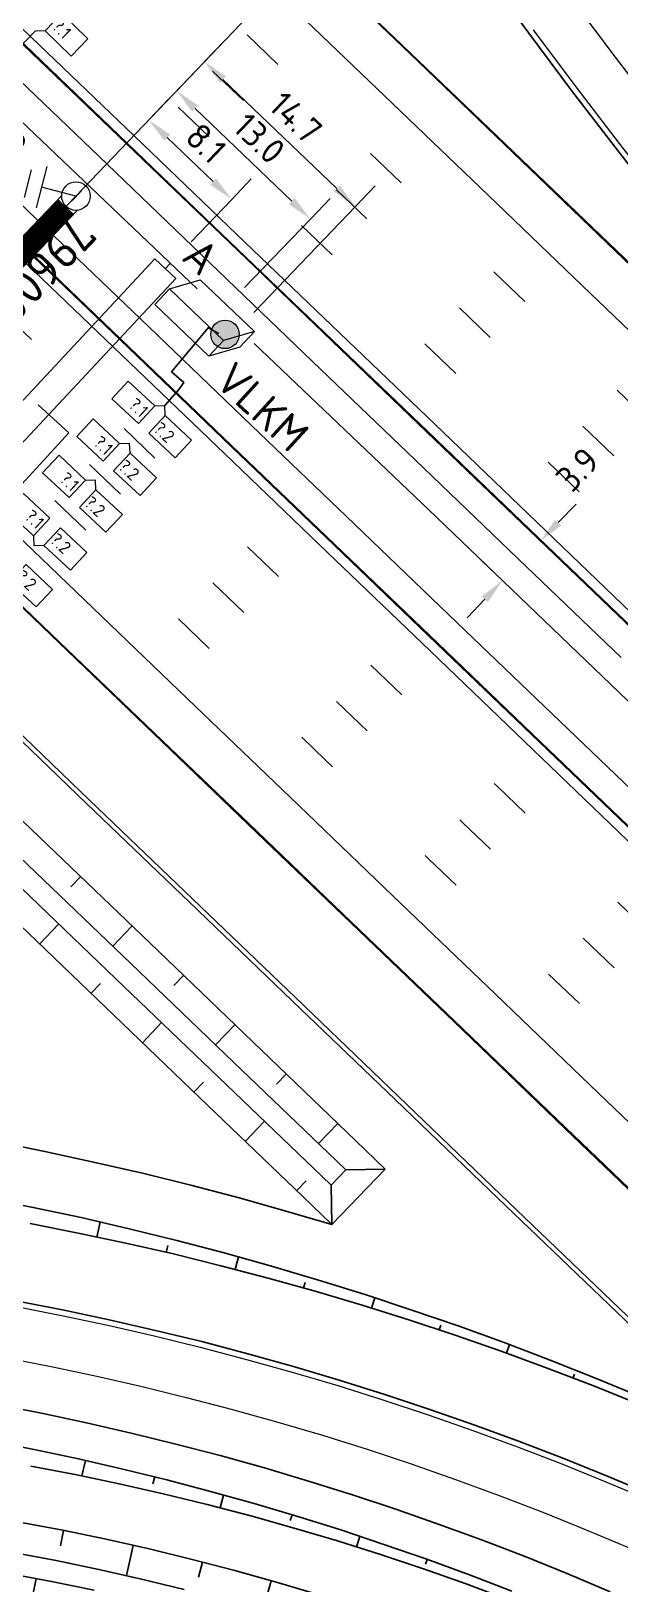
# Model space of a CAD drawing. Header units: metres. Extents: x 134219 to 139178, y 438661 to 444352.
# Drawn here: x 138586 to 138627.3, y 439096.6 to 439205.5 of the extents above; entities that cross this region are included whole.
import ezdxf
from ezdxf.enums import TextEntityAlignment as Align

# ---------------------------------------------------------------- set-up
doc = ezdxf.new("R2010")
doc.units = ezdxf.units.M
doc.linetypes.add('13strp', pattern=[4, 1, -3])
doc.linetypes.add('39strp', pattern=[12, 3, -9])
doc.layers.get('DEFPOINTS').update_dxf_attribs({"color": 193})
for name, color, linetype, lineweight in [('N-WE-KL-DATA-T18', 1, 'Continuous', 18), ('N-WE-KL-DATA-T25', 7, 'Continuous', 25), ('N-WE-KL-DATA_GLASVEZEL_HULPSTUK-S', 90, 'Continuous', 25), ('N-WE-KL-ET_AARDING-S', 7, 'Continuous', 25), ('N-WE-KL-ET_AARDING_AARDELECTRODE-T18', 10, 'Continuous', 18), ('N-WE-KL-ET_AARDING_AARDELECTRODE-T25', 7, 'Continuous', 25), ('N-WE-KL-ET_HULPSTUK_MOF-S', 10, 'Continuous', 25), ('N-WE-KL-ET_LS_HULPSTUK_MOF-T18', 10, 'Continuous', 18), ('N-WE-KL-ET_LS_HULPSTUK_MOF-T25', 7, 'Continuous', 25), ('N-WE-KL-ET_LS_OV_KABEL-G', 10, 'KL-LS-OV-N', 35), ('N-WE-KL-ET_LS_OV_KABEL-M', 7, 'Continuous', 18), ('N-WE-KL-ET_MANTELBUIS-G', 10, 'Continuous', 35), ('N-WE-KL-MONITORING-T18', 1, 'Continuous', 25), ('N-WE-VW-BEWEGWIJZERING_DRAAGCONSTRUCTIE-PORTAAL-S', 10, 'Continuous', 25), ('N-WE-VW-BEWEGWIJZERING_DRAAGCONSTRUCTIE_PORTAAL_POER-S', 7, 'Continuous', 25), ('N-WE-VW-VS-S', 160, 'Continuous', 25), ('N-WE-VW-VS-T18', 10, 'Continuous', 18), ('N-WE-VW-VS-T25', 7, 'Continuous', 25), ('Utd-geleiderail-nw', 8, 'glm a2ee v014$0$f2m40080', 35), ('Utd-ondergr-nw', 8, '13strp', 35), ('X-XX-AL-AANPIJLING-S', 7, 'Continuous', 25)]:
    doc.layers.add(name, color=color, linetype=linetype, lineweight=lineweight)
doc.layers.add('N-WE-KL-MONITORING-T25', color=2, linetype='Continuous')
doc.layers.add('Utd-weg-nw', color=8, linetype='Continuous')
doc.styles.add('alm a2ee v011$0$rtw_iso', font='NLCS-ISO.ttf')
doc.styles.add('ISO18', font='NLCS-ISO.ttf')
doc.styles.add('ISO25', font='NLCS-ISO.ttf')
doc.styles.add('NLCS-ISO', font='NLCS-ISO.ttf')
doc.styles.add('NLCS_18', font='NLCS-ISO.ttf', dxfattribs={"height": 1.8})
doc.linetypes.add('glm a2ee v014$0$f2m40080', pattern='A,2,-1,[160,RTW.shx,S=0.5,R=0,X=0,Y=0],-1', length=4)
doc.linetypes.add('KL-LS-OV-N', pattern='A,4,-1,[103,NLCS.SHX,S=0.75,R=0,X=0,Y=0],-1,4,-1.5,["0V",Standard,S=1,R=0,X=0,Y=-0.5],-3', length=14.5)
doc.dimstyles.new('NLCS_t18_pijl_Dimension_l3_h1', dxfattribs={"dimtxt": 1.8, "dimasz": 1.8, "dimexe": 2, "dimexo": 2, "dimgap": 0.7, "dimtad": 1, "dimdec": 1, "dimzin": 0, "dimdsep": 46, "dimtxsty": 'NLCS_18', "dimcen": 2.5, "dimdle": 2, "dimclrd": 256, "dimclre": 256, "dimclrt": 256, "dimadec": 1, "dimazin": 0, "dimtfac": 1, "dimtdec": 1, "dimtofl": 0, "dimtmove": 1, "dimatfit": 0, "dimfxl": 0, "dimtolj": 1, "dimtzin": 0, "dimlwd": 18, "dimlwe": 18, "dimarcsym": 0})

# ---------------------------------------------------------------- blocks, each defined once
blk = doc.blocks.new('SVW-BEWEGWIJZERING_DRAAGCONSTRUCTIE_PORTAAL_ANWB (A2 79.600 HRR)')
for points in [[(-0.08, 1), (20, 21.97)], [(1, -0.04), (21.08, 20.93)]]:
    blk.add_lwpolyline(points)
at = {"ltscale": 10}
blk.add_lwpolyline([(0.69, 0.72, 1.5, 1.5, 0), (20.3, 21.2, 0, 0, 0)], format="xyseb", dxfattribs=at)
blk = doc.blocks.new('SVW-TDI_HULP_DETECTIELUS-SO')
blk.add_line((0.5, 0.5), (0, 0))
at = {"color": 0, "linetype": 'ByBlock'}
blk.add_lwpolyline([(0.5, 2.19), (3.04, 2.19), (3.04, 0.5), (0.5, 0.5)], close=True, dxfattribs=at)
at = {"layer": 'N-WE-VW-VS-T18', "linetype": 'ByBlock', "style": 'NLCS-ISO', "flags": 1}
for tag, p in [('OMSCHRIJVING_LEGENDA', (7.74, -6.19)), ('NABIJ_PORTAAL', (7.74, -9.98)), ('LOCATIE', (7.74, -13.76)), ('RIJSTROKEN', (7.74, -17.55)), ('OVERIGE_OPMERKING(EN)_1', (7.74, -21.33)), ('OVERIGE_OPMERKING(EN)_2', (7.74, -25.11))]:
    blk.add_attdef(tag, p, '', height=1.8, dxfattribs=at)
at = {"layer": 'N-WE-VW-VS-T25', "linetype": 'ByBlock', "style": 'NLCS-ISO'}
blk.add_attdef('LUSNUMMER', text='', height=1.8, dxfattribs=at).set_placement((2.26, 1.35), align=Align.MIDDLE)
blk = doc.blocks.new('SKL-ET_HULP_VERGROTELUSKOPPELMOF-SO')
at = {"ltscale": 10}
h = blk.add_hatch(color=256, dxfattribs=at)
edge = h.paths.add_edge_path()
edge.add_arc((0, 0), 1, 0, 360)
blk.add_circle((0, 0), 1)
at = {"layer": 'N-WE-KL-ET_LS_HULPSTUK_MOF-T18', "style": 'NLCS-ISO', "flags": 1}
for tag, p in [('OMSCHRIJVING_LEGENDA', (0, -8.43)), ('CONSTRUCTIENUMMER', (0, -12.22)), ('LOCATIE', (0, -16)), ('AANTAL_LUSPAREN', (0, -19.78)), ('POSITIE_X', (0, -23.57)), ('POSITIE_Y', (0, -27.35)), ('OVERIGE_OPMERKING(EN)_1', (0, -31.14)), ('OVERIGE_OPMERKING(EN)_2', (0, -34.92))]:
    blk.add_attdef(tag, p, '', height=1.8, dxfattribs=at)
at = {"layer": 'N-WE-KL-ET_LS_HULPSTUK_MOF-T25', "style": 'NLCS-ISO'}
blk.add_attdef('SOORT_MOF', (0, 2.71), '', height=2.25, dxfattribs=at)
blk = doc.blocks.new('SKL-DATA_GLASVEZEL_KABELPUT_RECHTHOEKIG')
at = {"color": 0, "linetype": 'ByBlock'}
for points in [[(-3.75, -0.87), (-2.62, 1.08), (2.63, 1.08), (1.5, -0.87)], [(2.63, 1.08), (2.63, -0.42), (1.5, -2.37)], [(-3.75, -0.87), (1.5, -0.87), (1.5, -2.37), (-3.75, -2.37), (-3.75, -0.87)]]:
    blk.add_lwpolyline(points, dxfattribs=at)
at = {"layer": 'N-WE-KL-DATA-T18', "linetype": 'ByBlock', "style": 'NLCS-ISO', "flags": 1}
for tag, p in [('OMSCHRIJVING_LEGENDA', (-0.56, -8.32)), ('LOCATIE', (-0.56, -12.11)), ('TYPE_HANDHOLE', (-0.56, -15.89)), ('TYPE_GCO', (-0.56, -19.68)), ('BPS-CODERING', (-0.56, -23.46)), ('POSITIE_X', (-0.56, -27.24)), ('POSITIE_Y', (-0.56, -31.03)), ('OVERIGE_OPMERKING(EN)_1', (-0.56, -34.81)), ('OVERIGE_OPMERKING(EN)_2', (-0.56, -38.6))]:
    blk.add_attdef(tag, p, '', height=1.8, dxfattribs=at)
at = {"layer": 'N-WE-KL-DATA-T25', "linetype": 'ByBlock', "style": 'NLCS-ISO'}
blk.add_attdef('TYPE_SYMBOOL', text='', height=2.5, dxfattribs=at).set_placement((15.35, -0.13), align=Align.MIDDLE_CENTER)
blk = doc.blocks.new('SKL-ET_AARDING_AARDELEKTRODE-SO (1)')
for points in [[(2.5, 1.5), (2.5, -1.5)], [(0, 0), (2.5, 0)], [(3.5, 1), (3.5, -1)], [(4.5, -0.5), (4.5, 0.5)]]:
    blk.add_lwpolyline(points)
at = {"layer": 'N-WE-KL-ET_AARDING_AARDELECTRODE-T18', "style": 'NLCS-ISO', "flags": 1}
for tag, p in [('OMSCHRIJVING_LEGENDA', (0, -8.64)), ('CONSTRUCTIENUMMER', (0, -12.42)), ('LOCATIE', (0, -16.2)), ('OVERIGE_OPMERKING(EN)_1', (0, -19.99)), ('OVERIGE_OPMERKING(EN)_2', (0, -23.77))]:
    blk.add_attdef(tag, p, '', height=1.8, dxfattribs=at)
at = {"layer": 'N-WE-KL-ET_AARDING_AARDELECTRODE-T25', "style": 'NLCS-ISO'}
blk.add_attdef('TYPE_SYMBOOL', (0, 4.41), '', height=2.25, dxfattribs=at)
blk = doc.blocks.new('SVW-BEWEGWIJZERING_DRAAGCONSTRUCTIE_PORTAAL_POER-SO')
blk.add_circle((0, 0), 1)
at = {"layer": 'N-WE-KL-MONITORING-T18', "style": 'ISO18', "flags": 1}
for tag, p in [('OMSCHRIJVING_LEGENDA', (0, 28.56)), ('CONSTRUCTIENUMMER', (0, 24.77)), ('LOCATIE', (0, 20.99)), ('TYPE_POER', (0, 17.21)), ('POSITIE_POER', (0, 13.42)), ('OVERIGE_OPMERKING(EN)_1', (0, 9.64)), ('OVERIGE_OPMERKING(EN)_2', (0, 5.85))]:
    blk.add_attdef(tag, p, '', height=1.8, dxfattribs=at)
blk = doc.blocks.new('*D512')
at = {"layer": 'DEFPOINTS', "color": 0, "transparency": 16777216}
for p in [(138621.76, 439169.74), (138619.09, 439166.96), (138619.09, 439166.96)]:
    blk.add_point(p, dxfattribs=at)
at = {"layer": 'N-WE-KL-ET_LS_OV_KABEL-M', "linetype": 'Continuous', "lineweight": 18, "transparency": 16777216}
for p, q in [((138623, 439171.03), (138624.25, 439172.33)), ((138617.85, 439165.66), (138616.6, 439164.36))]:
    blk.add_line(p, q, dxfattribs=at)
at = {"layer": 'N-WE-KL-ET_LS_OV_KABEL-M', "lineweight": 18, "transparency": 16777216}
for p, q in [((138621.76, 439169.74), (138620.31, 439171.12)), ((138619.09, 439166.96), (138617.65, 439168.34))]:
    blk.add_line(p, q, dxfattribs=at)
at = {"layer": 'N-WE-KL-ET_LS_OV_KABEL-M', "transparency": 16777216}
for points in [[(138622.79, 439171.24), (138623.22, 439170.83), (138621.76, 439169.74)], [(138617.63, 439165.86), (138618.06, 439165.45), (138619.09, 439166.96)]]:
    blk.add_solid(points, dxfattribs=at)
at = {"layer": 'N-WE-KL-ET_LS_OV_KABEL-M', "transparency": 16777216, "insert": (138624.36, 439174.76), "char_height": 1.8, "attachment_point": 5, "rotation": 46.2058, "style": 'NLCS_18'}
blk.add_mtext('\\A1;3.9', dxfattribs=at)
blk = doc.blocks.new('*D376')
at = {"layer": 'DEFPOINTS', "color": 0, "transparency": 16777216}
for p in [(138594.26, 439199.27), (138600.08, 439193.7), (138600.08, 439193.7)]:
    blk.add_point(p, dxfattribs=at)
at = {"layer": 'N-WE-KL-ET_LS_OV_KABEL-M', "lineweight": 18, "transparency": 16777216}
for p, q in [((138594.26, 439199.27), (138595.65, 439200.72)), ((138600.08, 439193.7), (138601.46, 439195.15))]:
    blk.add_line(p, q, dxfattribs=at)
at = {"layer": 'N-WE-KL-ET_LS_OV_KABEL-M', "linetype": 'Continuous', "lineweight": 18, "transparency": 16777216}
blk.add_line((138595.56, 439198.03), (138598.78, 439194.95), dxfattribs=at)
at = {"layer": 'N-WE-KL-ET_LS_OV_KABEL-M', "transparency": 16777216}
for points in [[(138595.77, 439198.25), (138595.36, 439197.81), (138594.26, 439199.27)], [(138598.99, 439195.17), (138598.57, 439194.73), (138600.08, 439193.7)]]:
    blk.add_solid(points, dxfattribs=at)
at = {"layer": 'N-WE-KL-ET_LS_OV_KABEL-M', "transparency": 16777216, "insert": (138598.28, 439197.64), "char_height": 1.8, "attachment_point": 5, "rotation": 316.2393, "style": 'NLCS_18'}
blk.add_mtext('\\A1;8.1', dxfattribs=at)
blk = doc.blocks.new('*D377')
at = {"layer": 'DEFPOINTS', "color": 0, "transparency": 16777216}
for p in [(138596.22, 439201.31), (138605.61, 439192.32), (138605.61, 439192.32)]:
    blk.add_point(p, dxfattribs=at)
at = {"layer": 'N-WE-KL-ET_LS_OV_KABEL-M', "lineweight": 18, "transparency": 16777216}
for p, q in [((138596.22, 439201.31), (138597.6, 439202.76)), ((138605.61, 439192.32), (138606.99, 439193.77))]:
    blk.add_line(p, q, dxfattribs=at)
at = {"layer": 'N-WE-KL-ET_LS_OV_KABEL-M', "linetype": 'Continuous', "lineweight": 18, "transparency": 16777216}
blk.add_line((138597.52, 439200.07), (138604.31, 439193.57), dxfattribs=at)
at = {"layer": 'N-WE-KL-ET_LS_OV_KABEL-M', "transparency": 16777216}
for points in [[(138597.73, 439200.29), (138597.31, 439199.85), (138596.22, 439201.31)], [(138604.51, 439193.79), (138604.1, 439193.35), (138605.61, 439192.32)]]:
    blk.add_solid(points, dxfattribs=at)
at = {"layer": 'N-WE-KL-ET_LS_OV_KABEL-M', "transparency": 16777216, "insert": (138602.02, 439197.98), "char_height": 1.8, "attachment_point": 5, "rotation": 316.2393, "style": 'NLCS_18'}
blk.add_mtext('\\A1;13.0', dxfattribs=at)
blk = doc.blocks.new('*D378')
at = {"layer": 'DEFPOINTS', "color": 0, "transparency": 16777216}
for p in [(138598.17, 439203.36), (138608.76, 439193.21), (138608.76, 439193.21)]:
    blk.add_point(p, dxfattribs=at)
at = {"layer": 'N-WE-KL-ET_LS_OV_KABEL-M', "lineweight": 18, "transparency": 16777216}
for p, q in [((138598.17, 439203.36), (138599.56, 439204.8)), ((138608.76, 439193.21), (138610.15, 439194.66))]:
    blk.add_line(p, q, dxfattribs=at)
at = {"layer": 'N-WE-KL-ET_LS_OV_KABEL-M', "linetype": 'Continuous', "lineweight": 18, "transparency": 16777216}
blk.add_line((138599.47, 439202.11), (138607.46, 439194.46), dxfattribs=at)
at = {"layer": 'N-WE-KL-ET_LS_OV_KABEL-M', "transparency": 16777216}
for points in [[(138599.68, 439202.33), (138599.27, 439201.89), (138598.17, 439203.36)], [(138607.67, 439194.67), (138607.26, 439194.24), (138608.76, 439193.21)]]:
    blk.add_solid(points, dxfattribs=at)
at = {"layer": 'N-WE-KL-ET_LS_OV_KABEL-M', "transparency": 16777216, "insert": (138604.58, 439199.44), "char_height": 1.8, "attachment_point": 5, "rotation": 316.2393, "style": 'NLCS_18'}
blk.add_mtext('\\A1;14.7', dxfattribs=at)

msp = doc.modelspace()

# ---------------------------------------------------------------- linework, layer by layer
at = {"layer": 'N-WE-KL-ET_LS_OV_KABEL-G', "flags": 128}
for points, elevation in [([(138165.54, 439600.74), (138425.82, 439351.41), (138520.26, 439261.98), (138566.89, 439216.72), (138597.65, 439187.42)], 1.38), ([(138586.28, 439205.51), (138582.62, 439201.74)], 1.47), ([(138599.19, 439184.3), (138598.43, 439184.7), (138595.86, 439181.61), (138596.72, 439180.86), (138596.38, 439180.37), (138595.39, 439179.24)], 1.78), ([(138601.66, 439183.6), (138613.92, 439171.92), (138660.91, 439126.84), (138707.71, 439081.89), (138754.75, 439037.02), (138768.95, 439023.34), (138801.31, 438992.45), (138850.33, 438944.62), (138871.04, 438924.99)], 1.38)]:
    msp.add_lwpolyline(points, dxfattribs=dict(at, elevation=elevation))
msp.add_lwpolyline([(138595.42, 439188.84), (138595.77, 439189.21)], dxfattribs=at)
at = {"layer": 'N-WE-KL-ET_LS_OV_KABEL-M'}
for points in [[(138589.15, 439193.93), (138634.46, 439241.25)], [(138589.15, 439193.93), (138585.36, 439189.98)], [(138600.08, 439193.7), (138597.24, 439190.73)], [(138608.76, 439193.21), (138601.64, 439185.77)], [(138605.61, 439192.32), (138600.99, 439187.51)]]:
    msp.add_lwpolyline(points, dxfattribs=at)
at = {"layer": 'N-WE-KL-ET_MANTELBUIS-G', "flags": 128}
msp.add_lwpolyline([(138578.31, 439169.07), (138596.15, 439188.16), (138594.69, 439189.52), (138576.85, 439170.44)], close=True, dxfattribs=at)
at = {"layer": 'Utd-geleiderail-nw', "linetype": 'Continuous', "flags": 128}
for points in [[(138478.76, 439295.5), (138485.98, 439288.58), (138493.2, 439281.66), (138500.42, 439274.74), (138507.64, 439267.82), (138514.85, 439260.9), (138522.07, 439253.98), (138529.29, 439247.06), (138536.51, 439240.14), (138543.73, 439233.22), (138550.95, 439226.3), (138558.16, 439219.38), (138565.38, 439212.46), (138572.6, 439205.53), (138579.82, 439198.61), (138587.04, 439191.69), (138594.26, 439184.77), (138601.47, 439177.85), (138608.69, 439170.93), (138615.91, 439164.01), (138623.13, 439157.09), (138630.35, 439150.17)], [(138490.27, 439293.06), (138497.49, 439286.14), (138504.71, 439279.22), (138511.93, 439272.3), (138519.14, 439265.38), (138526.36, 439258.45), (138533.58, 439251.53), (138540.8, 439244.61), (138548.02, 439237.69), (138555.24, 439230.77), (138562.45, 439223.85), (138569.67, 439216.93), (138576.89, 439210.01), (138584.11, 439203.09), (138591.33, 439196.17), (138598.55, 439189.25), (138605.76, 439182.33), (138612.98, 439175.41), (138620.2, 439168.49), (138627.42, 439161.57)]]:
    msp.add_lwpolyline(points, dxfattribs=at)
at = {"layer": 'Utd-ondergr-nw', "color": 7, "linetype": 'Continuous'}
msp.add_line((138589.53, 439194.29), (138588.84, 439193.57), dxfattribs=at)
at = {"layer": 'Utd-ondergr-nw', "linetype": 'Continuous', "flags": 128}
for points in [[(138491.64, 439294.49), (138498.86, 439287.57), (138506.08, 439280.65), (138513.3, 439273.73), (138520.52, 439266.8), (138527.73, 439259.88), (138534.95, 439252.96), (138542.17, 439246.04), (138549.39, 439239.12), (138556.61, 439232.2), (138563.82, 439225.28), (138571.04, 439218.36), (138578.26, 439211.44), (138585.48, 439204.52), (138592.7, 439197.6), (138599.92, 439190.68), (138607.13, 439183.76), (138614.35, 439176.84), (138621.57, 439169.92), (138628.79, 439162.99)], [(138491.69, 439294.54), (138498.91, 439287.62), (138506.13, 439280.7), (138513.35, 439273.78), (138520.56, 439266.86), (138527.78, 439259.93), (138535, 439253.01), (138542.22, 439246.09), (138549.44, 439239.17), (138556.65, 439232.25), (138563.87, 439225.33), (138571.09, 439218.41), (138578.31, 439211.49), (138585.53, 439204.57), (138592.75, 439197.65), (138599.96, 439190.73), (138607.18, 439183.81), (138614.4, 439176.89), (138621.62, 439169.97), (138628.84, 439163.04)], [(138477.34, 439294.02), (138484.56, 439287.1), (138491.78, 439280.18), (138499, 439273.26), (138506.22, 439266.34), (138513.44, 439259.42), (138520.65, 439252.5), (138527.87, 439245.58), (138535.09, 439238.66), (138542.31, 439231.74), (138549.53, 439224.82), (138556.74, 439217.9), (138563.96, 439210.98), (138571.18, 439204.05), (138578.4, 439197.13), (138585.62, 439190.21), (138592.84, 439183.29), (138600.05, 439176.37), (138607.27, 439169.45), (138614.49, 439162.53), (138621.71, 439155.61), (138628.93, 439148.69)], [(138477.39, 439294.07), (138484.61, 439287.15), (138491.83, 439280.23), (138499.05, 439273.31), (138506.27, 439266.39), (138513.48, 439259.47), (138520.7, 439252.55), (138527.92, 439245.63), (138535.14, 439238.71), (138542.36, 439231.79), (138549.58, 439224.87), (138556.79, 439217.95), (138564.01, 439211.03), (138571.23, 439204.11), (138578.45, 439197.18), (138585.67, 439190.26), (138592.88, 439183.34), (138600.1, 439176.42), (138607.32, 439169.5), (138614.54, 439162.58), (138621.76, 439155.66), (138628.98, 439148.74)], [(138518.76, 439293.87), (138525.98, 439286.95), (138533.19, 439280.03), (138540.41, 439273.11), (138547.63, 439266.19), (138554.85, 439259.27), (138562.07, 439252.35), (138569.29, 439245.43), (138576.5, 439238.5), (138583.72, 439231.58), (138590.94, 439224.66), (138598.16, 439217.74), (138605.38, 439210.82), (138612.6, 439203.9), (138619.81, 439196.98), (138627.03, 439190.06), (138634.25, 439183.14), (138641.47, 439176.22), (138648.69, 439169.3), (138655.9, 439162.38), (138663.12, 439155.46), (138663.6, 439155)], [(138518.81, 439293.92), (138526.02, 439287), (138533.24, 439280.08), (138540.46, 439273.16), (138547.68, 439266.24), (138554.9, 439259.32), (138562.12, 439252.4), (138569.33, 439245.48), (138576.55, 439238.56), (138583.77, 439231.63), (138590.99, 439224.71), (138598.21, 439217.79), (138605.43, 439210.87), (138612.64, 439203.95), (138619.86, 439197.03), (138627.08, 439190.11), (138634.3, 439183.19), (138641.52, 439176.27), (138648.74, 439169.35), (138655.95, 439162.43), (138662.78, 439155.89)], [(138516.4, 439222.22), (138517.93, 439220.76), (138525.15, 439213.84), (138532.36, 439206.92), (138539.58, 439199.99), (138546.8, 439193.07), (138554.02, 439186.15), (138561.24, 439179.23), (138568.45, 439172.31), (138575.67, 439165.39), (138582.89, 439158.47), (138590.11, 439151.55), (138597.33, 439144.63), (138604.55, 439137.71), (138611.76, 439130.79), (138618.98, 439123.87), (138626.2, 439116.95), (138633.42, 439110.03), (138639.16, 439104.53)], [(138520.13, 439218.22), (138524.93, 439213.61), (138532.15, 439206.69), (138539.37, 439199.77), (138546.59, 439192.85), (138553.8, 439185.93), (138561.02, 439179.01), (138568.24, 439172.09), (138575.46, 439165.17), (138582.68, 439158.25), (138589.9, 439151.33), (138597.11, 439144.41), (138604.33, 439137.49), (138611.55, 439130.57), (138618.77, 439123.64), (138625.99, 439116.72), (138633.21, 439109.8), (138637.27, 439105.9)], [(138536.85, 439211.59), (138544.07, 439204.67), (138551.28, 439197.75), (138558.5, 439190.83), (138565.72, 439183.91), (138572.94, 439176.99), (138580.16, 439170.07), (138587.38, 439163.15), (138594.59, 439156.23), (138601.81, 439149.31), (138609.03, 439142.39), (138616.25, 439135.47), (138623.47, 439128.54), (138630.69, 439121.62)], [(138536.9, 439211.64), (138544.11, 439204.72), (138551.33, 439197.8), (138558.55, 439190.88), (138565.77, 439183.96), (138572.99, 439177.04), (138580.21, 439170.12), (138587.42, 439163.2), (138594.64, 439156.28), (138601.86, 439149.36), (138609.08, 439142.44), (138616.3, 439135.52), (138623.52, 439128.6), (138630.73, 439121.67)], [(138628.9, 439194.92), (138626.99, 439197.37), (138623.94, 439201.34), (138620.93, 439205.35), (138617.98, 439209.39)], [(138533.93, 439199.45), (138536.6, 439196.88), (138543.82, 439189.96), (138551.04, 439183.04), (138558.25, 439176.12), (138565.47, 439169.2), (138572.69, 439162.28), (138579.91, 439155.36), (138587.13, 439148.44), (138594.35, 439141.52), (138601.56, 439134.6), (138608.78, 439127.68), (138610.85, 439125.69)], [(138533.98, 439196.69), (138535.25, 439195.48), (138542.47, 439188.56), (138549.69, 439181.64), (138556.91, 439174.72), (138564.12, 439167.79), (138571.34, 439160.87), (138578.56, 439153.95), (138585.78, 439147.03), (138593, 439140.11), (138600.22, 439133.19), (138607.43, 439126.27), (138608.1, 439125.63)], [(138532.95, 439195.61), (138534.21, 439194.39), (138541.43, 439187.47), (138548.65, 439180.55), (138555.87, 439173.63), (138563.09, 439166.71), (138570.3, 439159.79), (138577.52, 439152.87), (138584.74, 439145.95), (138591.96, 439139.03), (138599.18, 439132.11), (138606.4, 439125.19), (138607.06, 439124.55)], [(138579.38, 439148.39), (138583.39, 439144.54), (138590.61, 439137.62), (138597.83, 439130.7), (138605.05, 439123.78), (138607.12, 439121.79)], [(138588.8, 439145.49), (138589.47, 439146.19)], [(138587.94, 439142.88), (138586.59, 439141.47)], [(138591.73, 439141.33), (138593.08, 439142.73)], [(138590.88, 439138.71), (138590.2, 439138.01)], [(138596.01, 439138.57), (138596.69, 439139.27)], [(138595.16, 439135.96), (138593.81, 439134.55)], [(138598.95, 439134.41), (138600.3, 439135.81)], [(138603.23, 439131.65), (138603.91, 439132.35)], [(138598.1, 439131.79), (138597.42, 439131.09)], [(138602.38, 439129.04), (138601.03, 439127.63)], [(138606.17, 439127.48), (138607.52, 439128.89)], [(138583.52, 439127.61), (138586.97, 439126.92), (138590.39, 439126.18), (138593.81, 439125.39), (138597.21, 439124.55), (138600.6, 439123.66), (138603.98, 439122.72), (138607.12, 439121.79)], [(138605.31, 439124.87), (138604.64, 439124.17)], [(138582.77, 439123.68), (138586.15, 439123), (138589.52, 439122.28), (138592.88, 439121.5), (138596.23, 439120.68), (138599.56, 439119.8), (138602.87, 439118.88), (138606.17, 439117.9), (138609.46, 439116.88), (138612.73, 439115.8), (138615.98, 439114.68), (138619.21, 439113.51), (138622.43, 439112.28), (138625.62, 439111.02), (138628.8, 439109.7)], [(138585.94, 439121.86), (138589.3, 439121.2), (138592.66, 439120.49), (138596, 439119.73), (138599.33, 439118.91), (138602.65, 439118.04), (138605.95, 439117.12), (138609.24, 439116.14), (138612.51, 439115.12), (138615.76, 439114.04), (138619, 439112.91), (138622.22, 439111.73), (138625.42, 439110.5), (138628.6, 439109.22)], [(138590.86, 439121.97), (138590.62, 439120.92)], [(138595.6, 439120.32), (138595.48, 439119.84)], [(138600.56, 439119.52), (138600.32, 439118.65)], [(138605.24, 439117.74), (138605.13, 439117.35)], [(138584.93, 439116.45), (138588.21, 439115.81), (138591.48, 439115.12), (138594.73, 439114.37), (138597.98, 439113.58), (138601.21, 439112.73), (138604.43, 439111.83), (138607.63, 439110.88), (138610.82, 439109.88), (138613.99, 439108.83), (138617.15, 439107.73), (138620.28, 439106.58), (138623.4, 439105.38), (138626.5, 439104.13), (138629.58, 439102.83)], [(138610.14, 439116.65), (138609.9, 439115.93)], [(138614.76, 439114.73), (138614.65, 439114.41)], [(138619.58, 439113.37), (138619.36, 439112.78)], [(138624.14, 439111.3), (138624.03, 439111.03)], [(138583.57, 439109.18), (138586.73, 439108.56), (138589.89, 439107.89), (138593.03, 439107.17), (138596.16, 439106.4), (138599.28, 439105.59), (138602.38, 439104.72), (138605.47, 439103.8), (138608.55, 439102.84), (138611.61, 439101.83), (138614.65, 439100.76), (138617.68, 439099.65), (138620.69, 439098.5), (138623.68, 439097.29), (138626.65, 439096.04)], [(138583.09, 439106.62), (138586.21, 439106.01), (138589.33, 439105.35), (138592.43, 439104.64), (138595.52, 439103.88), (138598.6, 439103.08), (138601.66, 439102.22), (138604.72, 439101.32), (138607.75, 439100.37), (138610.77, 439099.36), (138613.78, 439098.32), (138616.77, 439097.22), (138619.74, 439096.08)], [(138585.98, 439104.85), (138589.09, 439104.26), (138592.18, 439103.61), (138595.27, 439102.91), (138598.35, 439102.16), (138601.42, 439101.36), (138604.47, 439100.51), (138607.51, 439099.61), (138610.53, 439098.65), (138613.54, 439097.65), (138616.53, 439096.59), (138619.5, 439095.48)], [(138589.57, 439104.16), (138589.81, 439105.24)], [(138594.55, 439103.6), (138594.68, 439104.09)], [(138599.27, 439101.92), (138599.51, 439102.82)], [(138585.18, 439100.93), (138588.23, 439100.35), (138591.26, 439099.72), (138594.29, 439099.04), (138597.31, 439098.3), (138600.31, 439097.52), (138603.3, 439096.68), (138606.28, 439095.8)], [(138604.19, 439101.03), (138604.32, 439101.44)], [(138588.07, 439099.27), (138588.28, 439100.34)], [(138608.84, 439099.18), (138609.08, 439099.92)], [(138584.75, 439098.8), (138587.76, 439098.23), (138590.76, 439097.6), (138593.76, 439096.93), (138596.74, 439096.2)], [(138592.69, 439097.17), (138593.17, 439099.29)], [(138613.69, 439097.97), (138613.81, 439098.3)], [(138584.45, 439097.33), (138587.44, 439096.76), (138590.42, 439096.14)], [(138597.76, 439097.06), (138598.03, 439098.11)], [(138586.36, 439096.97), (138586.13, 439095.79)], [(138602.26, 439094.72), (138602.85, 439096.81)]]:
    msp.add_lwpolyline(points, dxfattribs=at)
msp.add_lwpolyline([(138610.85, 439125.69), (138608.1, 439125.63), (138607.06, 439124.55), (138607.12, 439121.79), (138610.85, 439125.69)], close=True, dxfattribs=at)
at = {"layer": 'Utd-weg-nw', "linetype": '39strp', "flags": 128}
for points in [[(138401.94, 439396.25), (138405.67, 439392.66), (138412.89, 439385.74), (138420.11, 439378.82), (138427.33, 439371.9), (138434.55, 439364.98), (138441.76, 439358.06), (138448.98, 439351.14), (138456.2, 439344.22), (138463.42, 439337.3), (138470.64, 439330.38), (138477.86, 439323.46), (138485.07, 439316.54), (138492.29, 439309.62), (138499.51, 439302.69), (138506.73, 439295.77), (138513.95, 439288.85), (138521.17, 439281.93), (138528.38, 439275.01), (138535.6, 439268.09), (138542.82, 439261.17), (138550.04, 439254.25), (138557.26, 439247.33), (138564.48, 439240.41), (138571.69, 439233.49), (138578.91, 439226.57), (138586.13, 439219.65), (138593.35, 439212.73), (138600.57, 439205.81), (138607.79, 439198.88), (138615, 439191.96), (138622.22, 439185.04), (138629.44, 439178.12), (138636.66, 439171.2), (138643.88, 439164.28), (138651.09, 439157.36), (138658.31, 439150.44), (138665.53, 439143.52), (138672.75, 439136.6), (138679.97, 439129.68), (138687.19, 439122.76), (138694.4, 439115.84), (138701.62, 439108.92), (138708.57, 439102.26)], [(138399.52, 439393.72), (138403.25, 439390.14), (138410.47, 439383.22), (138417.69, 439376.3), (138424.91, 439369.38), (138432.12, 439362.45), (138439.34, 439355.53), (138446.56, 439348.61), (138453.78, 439341.69), (138461, 439334.77), (138468.22, 439327.85), (138475.43, 439320.93), (138482.65, 439314.01), (138489.87, 439307.09), (138497.09, 439300.17), (138504.31, 439293.25), (138511.53, 439286.33), (138518.74, 439279.41), (138525.96, 439272.49), (138533.18, 439265.57), (138540.4, 439258.64), (138547.62, 439251.72), (138554.83, 439244.8), (138562.05, 439237.88), (138569.27, 439230.96), (138576.49, 439224.04), (138583.71, 439217.12), (138590.93, 439210.2), (138598.14, 439203.28), (138605.36, 439196.36), (138612.58, 439189.44), (138619.8, 439182.52), (138627.02, 439175.6), (138634.24, 439168.68), (138641.45, 439161.75), (138648.67, 439154.83), (138655.89, 439147.91), (138663.11, 439140.99), (138670.33, 439134.07), (138677.55, 439127.15), (138684.76, 439120.23), (138691.98, 439113.31), (138699.2, 439106.39), (138706.15, 439099.73)], [(138397.09, 439391.19), (138400.83, 439387.61), (138408.05, 439380.69), (138415.26, 439373.77), (138422.48, 439366.85), (138429.7, 439359.93), (138436.92, 439353.01), (138444.14, 439346.09), (138451.36, 439339.17), (138458.57, 439332.25), (138465.79, 439325.32), (138473.01, 439318.4), (138480.23, 439311.48), (138487.45, 439304.56), (138494.67, 439297.64), (138501.88, 439290.72), (138509.1, 439283.8), (138516.32, 439276.88), (138523.54, 439269.96), (138530.76, 439263.04), (138537.98, 439256.12), (138545.19, 439249.2), (138552.41, 439242.28), (138559.63, 439235.36), (138566.85, 439228.44), (138574.07, 439221.51), (138581.29, 439214.59), (138588.5, 439207.67), (138595.72, 439200.75), (138602.94, 439193.83), (138610.16, 439186.91), (138617.38, 439179.99), (138624.6, 439173.07), (138631.81, 439166.15), (138639.03, 439159.23), (138646.25, 439152.31), (138653.47, 439145.39), (138660.69, 439138.47), (138667.91, 439131.55), (138675.12, 439124.62), (138682.34, 439117.7), (138689.56, 439110.78), (138696.78, 439103.86), (138703.72, 439097.2)], [(138384.64, 439376.95), (138387.75, 439373.97), (138394.97, 439367.05), (138402.18, 439360.13), (138409.4, 439353.21), (138416.62, 439346.29), (138423.84, 439339.37), (138431.06, 439332.44), (138438.28, 439325.52), (138445.49, 439318.6), (138452.71, 439311.68), (138459.93, 439304.76), (138467.15, 439297.84), (138474.37, 439290.92), (138481.59, 439284), (138488.8, 439277.08), (138496.02, 439270.16), (138503.24, 439263.24), (138510.46, 439256.32), (138517.68, 439249.4), (138524.9, 439242.48), (138532.11, 439235.55), (138539.33, 439228.63), (138546.55, 439221.71), (138553.77, 439214.79), (138560.99, 439207.87), (138568.21, 439200.95), (138575.42, 439194.03), (138582.64, 439187.11), (138589.86, 439180.19), (138597.08, 439173.27), (138604.3, 439166.35), (138611.52, 439159.43), (138618.73, 439152.51), (138625.95, 439145.59), (138633.17, 439138.66), (138640.39, 439131.74), (138647.61, 439124.82), (138654.83, 439117.9), (138662.04, 439110.98), (138669.26, 439104.06), (138676.48, 439097.14), (138683.7, 439090.22), (138690.92, 439083.3), (138698.14, 439076.38), (138705.35, 439069.46), (138712.57, 439062.54), (138719.79, 439055.62), (138722.29, 439053.22), (138727.01, 439048.7), (138734.23, 439041.77), (138741.44, 439034.85), (138748.66, 439027.93), (138755.88, 439021.01), (138763.1, 439014.09), (138770.32, 439007.17), (138777.54, 439000.25), (138784.75, 438993.33), (138791.97, 438986.41), (138799.1, 438979.58)], [(138382.22, 439374.42), (138385.33, 439371.44), (138392.54, 439364.52), (138399.76, 439357.6), (138406.98, 439350.68), (138414.2, 439343.76), (138421.42, 439336.84), (138428.64, 439329.92), (138435.85, 439323), (138443.07, 439316.08), (138450.29, 439309.16), (138457.51, 439302.24), (138464.73, 439295.31), (138471.95, 439288.39), (138479.16, 439281.47), (138486.38, 439274.55), (138493.6, 439267.63), (138500.82, 439260.71), (138508.04, 439253.79), (138515.26, 439246.87), (138522.47, 439239.95), (138529.69, 439233.03), (138536.91, 439226.11), (138544.13, 439219.19), (138551.35, 439212.27), (138558.57, 439205.35), (138565.78, 439198.42), (138573, 439191.5), (138580.22, 439184.58), (138587.44, 439177.66), (138594.66, 439170.74), (138601.87, 439163.82), (138609.09, 439156.9), (138616.31, 439149.98), (138623.53, 439143.06), (138630.75, 439136.14), (138637.97, 439129.22), (138645.18, 439122.3), (138652.4, 439115.38), (138659.62, 439108.46), (138666.84, 439101.53), (138674.06, 439094.61), (138681.28, 439087.69), (138688.49, 439080.77), (138695.71, 439073.85), (138702.93, 439066.93), (138710.15, 439060.01), (138717.37, 439053.09), (138719.87, 439050.7), (138724.59, 439046.17), (138731.8, 439039.25), (138739.02, 439032.33), (138746.24, 439025.41), (138753.46, 439018.49), (138760.68, 439011.57), (138767.9, 439004.65), (138775.11, 438997.72), (138782.33, 438990.8), (138789.55, 438983.88), (138796.68, 438977.05)], [(138379.79, 439371.9), (138382.9, 439368.92), (138390.12, 439362), (138397.34, 439355.07), (138404.56, 439348.15), (138411.78, 439341.23), (138419, 439334.31), (138426.21, 439327.39), (138433.43, 439320.47), (138440.65, 439313.55), (138447.87, 439306.63), (138455.09, 439299.71), (138462.3, 439292.79), (138469.52, 439285.87), (138476.74, 439278.95), (138483.96, 439272.03), (138491.18, 439265.11), (138498.4, 439258.18), (138505.61, 439251.26), (138512.83, 439244.34), (138520.05, 439237.42), (138527.27, 439230.5), (138534.49, 439223.58), (138541.71, 439216.66), (138548.92, 439209.74), (138556.14, 439202.82), (138563.36, 439195.9), (138570.58, 439188.98), (138577.8, 439182.06), (138585.02, 439175.14), (138592.23, 439168.22), (138599.45, 439161.29), (138606.67, 439154.37), (138613.89, 439147.45), (138621.11, 439140.53), (138628.33, 439133.61), (138635.54, 439126.69), (138642.76, 439119.77), (138649.98, 439112.85), (138657.2, 439105.93), (138664.42, 439099.01), (138671.64, 439092.09), (138678.85, 439085.17), (138686.07, 439078.25), (138693.29, 439071.33), (138700.51, 439064.4), (138707.73, 439057.48), (138714.95, 439050.56), (138717.44, 439048.17), (138722.16, 439043.64), (138729.38, 439036.72), (138736.6, 439029.8), (138743.82, 439022.88), (138751.04, 439015.96), (138758.26, 439009.04), (138765.47, 439002.12), (138772.69, 438995.2), (138779.91, 438988.28), (138787.13, 438981.36), (138794.25, 438974.53)]]:
    msp.add_lwpolyline(points, dxfattribs=at)
at = {"layer": 'Utd-weg-nw', "linetype": 'Continuous', "flags": 128}
for points in [[(138492.17, 439295.04), (138499.39, 439288.12), (138506.61, 439281.2), (138513.83, 439274.28), (138521.05, 439267.36), (138528.27, 439260.44), (138535.48, 439253.52), (138542.7, 439246.6), (138549.92, 439239.68), (138557.14, 439232.76), (138564.36, 439225.84), (138571.58, 439218.92), (138578.79, 439212), (138586.01, 439205.07), (138593.23, 439198.15), (138600.45, 439191.23), (138607.67, 439184.31), (138614.89, 439177.39), (138622.1, 439170.47), (138629.32, 439163.55)], [(138476.86, 439293.52), (138484.08, 439286.6), (138491.3, 439279.68), (138498.51, 439272.76), (138505.73, 439265.84), (138512.95, 439258.92), (138520.17, 439251.99), (138527.39, 439245.07), (138534.61, 439238.15), (138541.82, 439231.23), (138549.04, 439224.31), (138556.26, 439217.39), (138563.48, 439210.47), (138570.7, 439203.55), (138577.92, 439196.63), (138585.13, 439189.71), (138592.35, 439182.79), (138599.57, 439175.87), (138606.79, 439168.95), (138614.01, 439162.03), (138621.23, 439155.1), (138628.44, 439148.18)], [(138516.44, 439291.45), (138523.66, 439284.53), (138530.88, 439277.61), (138538.09, 439270.69), (138545.31, 439263.77), (138552.53, 439256.85), (138559.75, 439249.93), (138566.97, 439243.01), (138574.19, 439236.09), (138581.4, 439229.17), (138588.62, 439222.25), (138595.84, 439215.32), (138603.06, 439208.4), (138610.28, 439201.48), (138617.49, 439194.56), (138624.71, 439187.64), (138631.93, 439180.72)], [(138630.03, 439199.74), (138627.01, 439203.67), (138624.03, 439207.64)], [(138546.43, 439207.14), (138553.65, 439200.22), (138560.87, 439193.3), (138568.09, 439186.38), (138575.31, 439179.46), (138582.52, 439172.54), (138589.74, 439165.62), (138596.96, 439158.7), (138604.18, 439151.78), (138611.4, 439144.85), (138618.62, 439137.93), (138625.83, 439131.01), (138633.05, 439124.09)], [(138629.22, 439195.17), (138627.3, 439197.62), (138624.26, 439201.59), (138621.26, 439205.59)], [(138584.85, 439116.06), (138588.13, 439115.42), (138591.39, 439114.73), (138594.64, 439113.98), (138597.88, 439113.19), (138601.11, 439112.34), (138604.32, 439111.45), (138607.52, 439110.5), (138610.7, 439109.5), (138613.86, 439108.45), (138617.01, 439107.36), (138620.14, 439106.21), (138623.26, 439105.01), (138626.35, 439103.76), (138629.42, 439102.47)], [(138584.18, 439112.47), (138587.4, 439111.84), (138590.61, 439111.16), (138593.8, 439110.43), (138596.98, 439109.65), (138600.15, 439108.82), (138603.31, 439107.94), (138606.45, 439107.01), (138609.58, 439106.03), (138612.69, 439105), (138615.78, 439103.92), (138618.86, 439102.79), (138621.92, 439101.61), (138624.96, 439100.39), (138627.98, 439099.11)]]:
    msp.add_lwpolyline(points, dxfattribs=at)
at = {"layer": 'X-XX-AL-AANPIJLING-S'}
msp.add_lwpolyline([(138586.5, 439179.3), (138588.65, 439177.33), (138482.28, 439061.25)], dxfattribs=at)

# ---------------------------------------------------------------- block references
at = {"layer": 'N-WE-KL-DATA_GLASVEZEL_HULPSTUK-S'}
ref = msp.add_blockref('SKL-DATA_GLASVEZEL_KABELPUT_RECHTHOEKIG', (138599.03, 439185.46), dxfattribs=dict(at, rotation=316.3598474502287))
ref.add_attrib('TYPE_SYMBOOL', 'A', (138596.47, 439189.53), dxfattribs={"layer": 'N-WE-KL-MONITORING-T25', "height": 2.25, "rotation": 317.498, "style": 'ISO25'})
at = {"layer": 'N-WE-KL-ET_AARDING-S'}
ref = msp.add_blockref('SKL-ET_AARDING_AARDELEKTRODE-SO (1)', (138589.15, 439193.93), dxfattribs=dict(at, xscale=-1, rotation=345.5218310649879))
ref.add_attrib('TYPE_SYMBOOL', 'B', (138583.18, 439197.21), dxfattribs={"layer": 'N-WE-KL-MONITORING-T25', "height": 2.25, "rotation": 317.498, "style": 'ISO25'})
at = {"layer": 'N-WE-KL-ET_HULPSTUK_MOF-S'}
ref = msp.add_blockref('SKL-ET_HULP_VERGROTELUSKOPPELMOF-SO', (138599.61, 439184.23, 1.77), dxfattribs=at)
ref.add_attrib('SOORT_MOF', 'VLKM', (138598.75, 439180.8, 1.77), dxfattribs={"layer": 'N-WE-KL-MONITORING-T25', "height": 2.25, "rotation": 317.498, "style": 'ISO25'})
at = {"layer": 'N-WE-VW-BEWEGWIJZERING_DRAAGCONSTRUCTIE-PORTAAL-S'}
msp.add_blockref('SVW-BEWEGWIJZERING_DRAAGCONSTRUCTIE_PORTAAL_ANWB (A2 79.600 HRR)', (138568.15, 439172), dxfattribs=at)
at = {"layer": 'N-WE-VW-BEWEGWIJZERING_DRAAGCONSTRUCTIE_PORTAAL_POER-S', "rotation": 107.0588396289041}
msp.add_blockref('SVW-BEWEGWIJZERING_DRAAGCONSTRUCTIE_PORTAAL_POER-SO', (138589.15, 439193.93), dxfattribs=at)
at = {"layer": 'N-WE-VW-VS-S', "extrusion": (9.13055e-05, -8.85878e-05, 1)}
ref = msp.add_blockref('SVW-TDI_HULP_DETECTIELUS-SO', (138586.28, 439205.51, -24.78), dxfattribs=dict(at, rotation=315.8655133890154))
ref.add_attrib('LUSNUMMER', '?.1', dxfattribs={"layer": 'N-WE-KL-MONITORING-T18', "extrusion": (9.13055e-05, -8.85878e-05, 1), "height": 0.9, "rotation": 315.8655, "style": 'ISO18'}).set_placement((138588.15, 439205.64, -24.78), align=Align.MIDDLE_CENTER)
at = {"layer": 'N-WE-VW-VS-S'}
ref = msp.add_blockref('SVW-TDI_HULP_DETECTIELUS-SO', (138595.39, 439179.24), dxfattribs=dict(at, rotation=136.9819598159831))
ref.add_attrib('LUSNUMMER', '?.1', dxfattribs={"layer": 'N-WE-KL-MONITORING-T18', "height": 0.9, "rotation": 316.982, "style": 'ISO18'}).set_placement((138593.54, 439179.1), align=Align.MIDDLE_CENTER)
ref = msp.add_blockref('SVW-TDI_HULP_DETECTIELUS-SO', (138595.39, 439179.24), dxfattribs=dict(at, xscale=-1, rotation=136.9819598099705))
ref.add_attrib('LUSNUMMER', '?.2', dxfattribs={"layer": 'N-WE-KL-MONITORING-T18', "height": 0.9, "rotation": 316.982, "style": 'ISO18'}).set_placement((138595.34, 439177.36), align=Align.MIDDLE_CENTER)
ref = msp.add_blockref('SVW-TDI_HULP_DETECTIELUS-SO', (138592.92, 439176.6), dxfattribs=dict(at, rotation=136.9819598159831))
ref.add_attrib('LUSNUMMER', '?.1', dxfattribs={"layer": 'N-WE-KL-MONITORING-T18', "height": 0.9, "rotation": 316.982, "style": 'ISO18'}).set_placement((138591.07, 439176.45), align=Align.MIDDLE_CENTER)
ref = msp.add_blockref('SVW-TDI_HULP_DETECTIELUS-SO', (138590.53, 439174.04), dxfattribs=dict(at, rotation=136.9819598159831))
ref.add_attrib('LUSNUMMER', '?.1', dxfattribs={"layer": 'N-WE-KL-MONITORING-T18', "height": 0.9, "rotation": 316.982, "style": 'ISO18'}).set_placement((138588.69, 439173.9), align=Align.MIDDLE_CENTER)
ref = msp.add_blockref('SVW-TDI_HULP_DETECTIELUS-SO', (138592.92, 439176.6), dxfattribs=dict(at, xscale=-1, rotation=136.9819598099705))
ref.add_attrib('LUSNUMMER', '?.2', dxfattribs={"layer": 'N-WE-KL-MONITORING-T18', "height": 0.9, "rotation": 316.982, "style": 'ISO18'}).set_placement((138592.87, 439174.72), align=Align.MIDDLE_CENTER)
ref = msp.add_blockref('SVW-TDI_HULP_DETECTIELUS-SO', (138590.53, 439174.04), dxfattribs=dict(at, xscale=-1, rotation=136.9819598099705))
ref.add_attrib('LUSNUMMER', '?.2', dxfattribs={"layer": 'N-WE-KL-MONITORING-T18', "height": 0.9, "rotation": 316.982, "style": 'ISO18'}).set_placement((138590.48, 439172.16), align=Align.MIDDLE_CENTER)
ref = msp.add_blockref('SVW-TDI_HULP_DETECTIELUS-SO', (138586.2, 439169.4), dxfattribs=dict(at, xscale=-1, rotation=316.9818805082826))
ref.add_attrib('LUSNUMMER', '?.1', dxfattribs={"layer": 'N-WE-KL-MONITORING-T18', "height": 0.9, "rotation": 316.9819, "style": 'ISO18'}).set_placement((138586.24, 439171.27), align=Align.MIDDLE_CENTER)
ref = msp.add_blockref('SVW-TDI_HULP_DETECTIELUS-SO', (138586.2, 439169.4), dxfattribs=dict(at, rotation=316.981880514295))
ref.add_attrib('LUSNUMMER', '?.2', dxfattribs={"layer": 'N-WE-KL-MONITORING-T18', "height": 0.9, "rotation": 316.9819, "style": 'ISO18'}).set_placement((138588.07, 439169.57), align=Align.MIDDLE_CENTER)
ref = msp.add_blockref('SVW-TDI_HULP_DETECTIELUS-SO', (138583.79, 439166.82), dxfattribs=dict(at, rotation=316.981880514295))
ref.add_attrib('LUSNUMMER', '?.2', dxfattribs={"layer": 'N-WE-KL-MONITORING-T18', "height": 0.9, "rotation": 316.9819, "style": 'ISO18'}).set_placement((138585.66, 439166.99), align=Align.MIDDLE_CENTER)

# ---------------------------------------------------------------- texts
at = {"layer": 'Utd-ondergr-nw', "color": 7, "style": 'alm a2ee v011$0$rtw_iso'}
msp.add_text('79600.000', height=2.5, rotation=226.2055, dxfattribs=at).set_placement((138588.94, 439192.78))

# ---------------------------------------------------------------- dimensions: what is measured, and where the dimension line sits
at = {"layer": 'N-WE-KL-ET_LS_OV_KABEL-M'}
for p1, p2, picture, middle in [((138598.17, 439203.36), (138608.76, 439193.21), '*D378', (138604.58, 439199.44)), ((138596.22, 439201.31), (138605.61, 439192.32), '*D377', (138602.02, 439197.98)), ((138594.26, 439199.27), (138600.08, 439193.7), '*D376', (138598.28, 439197.64))]:
    dim = msp.add_aligned_dim(p1=p1, p2=p2, distance=0, dimstyle='NLCS_t18_pijl_Dimension_l3_h1', dxfattribs=at)
    dim.commit()
    dim.dimension.update_dxf_attribs({"geometry": picture, "text_midpoint": middle})
dim = msp.add_linear_dim(base=(138619.09, 439166.96), p1=(138621.76, 439169.74), p2=(138619.09, 439166.96), angle=226.2058, dimstyle='NLCS_t18_pijl_Dimension_l3_h1', dxfattribs=at)
dim.commit()
dim.dimension.update_dxf_attribs({"geometry": '*D512', "text_midpoint": (138625.51, 439173.65), "dimtype": 161})

doc.saveas('drawing.dxf')
